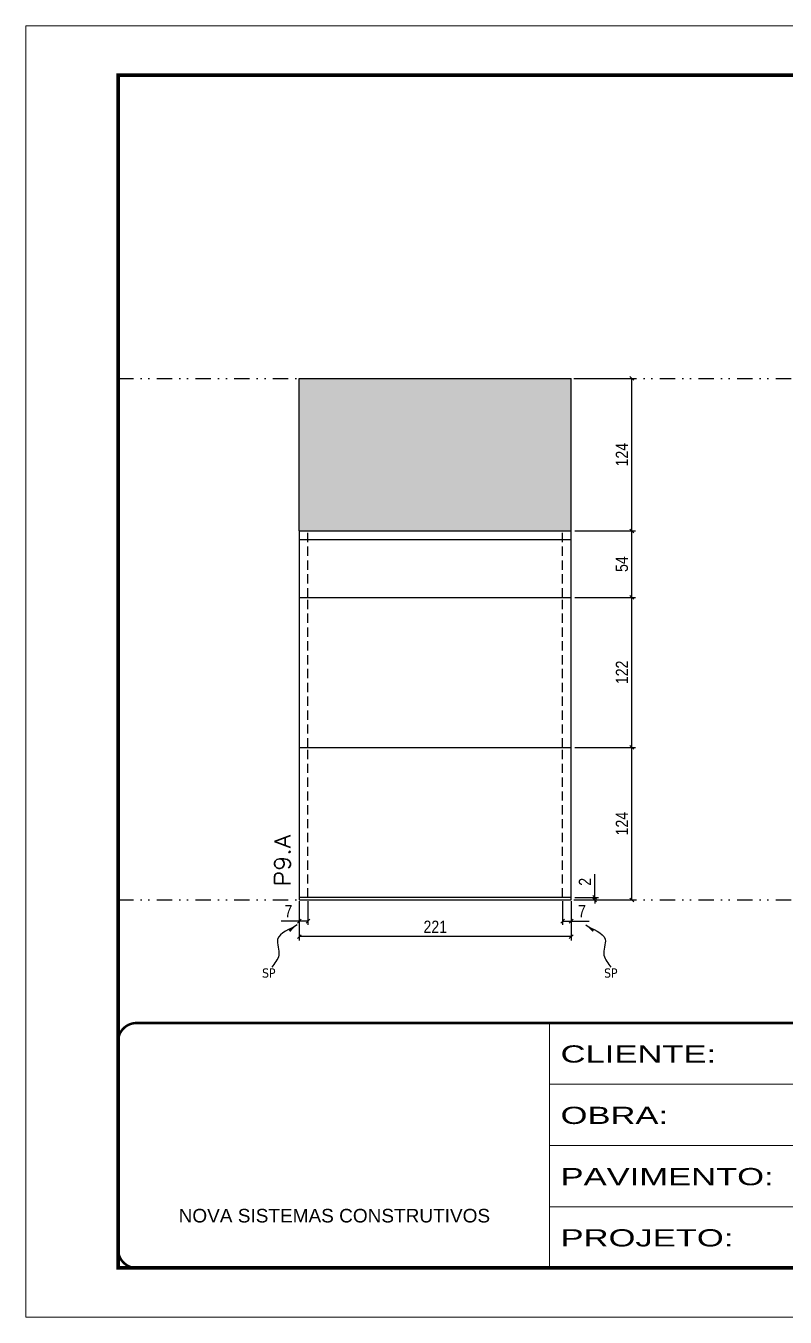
# Model space of a CAD drawing. Extents: x 14400 to 27878, y -21631 to 6985.
# Drawn here: x 19182 to 19799, y 2489 to 3539 of the extents above; entities that cross this region are included whole.
import ezdxf

# ---------------------------------------------------------------- set-up
doc = ezdxf.new("R2010")
doc.units = 0
for name, pattern in [('CONTINUO', [0]), ('DASHED', [0.75, 0.5, -0.25]), ('DIVIDE2', [0.625, 0.25, -0.125, 0, -0.125, 0, -0.125]), ('HIDDEN', [0.375, 0.25, -0.125])]:
    doc.linetypes.add(name, pattern=pattern)
for name, color, linetype in [('COTA', 241, 'Continuous'), ('Nível', 160, 'Continuous'), ('Painéis', 200, 'Continuous'), ('SARR_2.2x7', 40, 'Continuous'), ('Sarrafo de Pressão', 42, 'HIDDEN'), ('texto', 7, 'Continuous')]:
    doc.layers.add(name, color=color, linetype=linetype)
for name, color, linetype, lineweight in [('Folhas', 255, 'Continuous', 9), ('SARRAFO DE PRESSAO', 251, 'DASHED', 9), ('Texto Seção', 7, 'Continuous', 15)]:
    doc.layers.add(name, color=color, linetype=linetype, lineweight=lineweight)
doc.styles.add('ARIAL', font='arial.ttf')
doc.styles.add('COTA TECNICA', font='techl___.ttf', dxfattribs={"height": 10})
doc.styles.add('COTA TECNICA-50', font='techl___.ttf', dxfattribs={"height": 10})
doc.styles.add('REGUA-120', font='ROMANS.shx', dxfattribs={"height": 15})
doc.styles.get("Standard").update_dxf_attribs({"font": 'arial.ttf'})
doc.styles.add('Tecnologia', font='')
doc.styles.get('Tecnologia').set_extended_font_data('Forgotten Futurist')
doc.dimstyles.new('COTA PAINEL-50', dxfattribs={"dimtxt": 10, "dimasz": 3, "dimexe": 3, "dimexo": 3, "dimgap": 3, "dimtad": 1, "dimdec": 1, "dimzin": 12, "dimdsep": 46, "dimtxsty": 'COTA TECNICA-50', "dimblk1": 'OBLIQUE', "dimblk2": 'OBLIQUE', "dimsah": 1, "dimcen": 0.9, "dimclrd": 4, "dimclre": 4, "dimclrt": 240, "dimadec": 1, "dimazin": 3, "dimtfac": 1, "dimtdec": 1, "dimtmove": 0, "dimatfit": 3, "dimfxl": 1, "dimtolj": 1, "dimtzin": 12, "dimarcsym": 0})
doc.dimstyles.new('PAINEL', dxfattribs={"dimtxt": 10, "dimasz": 3, "dimexe": 3, "dimexo": 3, "dimgap": 3, "dimtad": 1, "dimdec": 1, "dimzin": 12, "dimdsep": 46, "dimtxsty": 'COTA TECNICA', "dimblk1": 'OBLIQUE', "dimblk2": 'OBLIQUE', "dimsah": 1, "dimcen": 0.9, "dimclrd": 4, "dimclre": 4, "dimclrt": 240, "dimadec": 1, "dimazin": 3, "dimtfac": 1, "dimtdec": 1, "dimtmove": 0, "dimatfit": 3, "dimfxl": 1, "dimtolj": 1, "dimtzin": 12, "dimarcsym": 0})
doc.dimstyles.get("Standard").update_dxf_attribs({"dimtxt": 0.18, "dimasz": 0.18, "dimexe": 0.18, "dimexo": 0.0625, "dimgap": 0.09, "dimtad": 0, "dimtih": 1, "dimtoh": 1, "dimdec": 4, "dimzin": 0, "dimdsep": 46, "dimtxsty": 'Standard', "dimcen": 0.09, "dimadec": 0, "dimazin": 0, "dimtfac": 1, "dimtdec": 4, "dimtofl": 0, "dimtmove": 0, "dimatfit": 3, "dimfxl": 1, "dimtolj": 1, "dimtzin": 0, "dimarcsym": 0})

# ---------------------------------------------------------------- blocks, each defined once
blk = doc.blocks.new('9999999999')
at = {"color": 30, "linetype": 'CONTINUO'}
for p, q in [((98564.6, 34230.2), (98564.6, 34429.4)), ((98564.6, 34379.6), (99584, 34379.6)), ((98564.6, 34329.8), (99488, 34329.8)), ((98564.6, 34280), (99488, 34280))]:
    blk.add_line(p, q, dxfattribs=at)
at = {"color": 30, "linetype": 'CONTINUO', "const_width": 2}
blk.add_lwpolyline([(99584, 34230.2), (99584, 34414.4, 0.414214), (99569, 34429.4), (98229, 34429.4, 0.414214), (98214, 34414.4), (98214, 34245.2, 0.414214), (98229, 34230.2), (99584, 34230.2)], format="xyb", dxfattribs=at)
at = {"layer": 'Folhas'}
blk.add_lwpolyline([(98139, 34190.2), (99624, 34190.2), (99624, 35240.2), (98139, 35240.2)], close=True, dxfattribs=at)
at = {"layer": 'Folhas', "color": 30, "const_width": 3}
blk.add_lwpolyline([(98214, 34230.2), (99584, 34230.2), (99584, 35200.2), (98214, 35200.2)], close=True, dxfattribs=at)
at = {"color": 7, "linetype": 'Continuous', "ltscale": 5, "style": 'ARIAL'}
blk.add_text('NOVA SISTEMAS CONSTRUTIVOS', height=11.059, dxfattribs=at).set_placement((98263.2, 34267.2))
at = {"layer": 'Folhas', "color": 7, "style": 'Tecnologia', "width": 1.5}
for s, p in [('CLIENTE:', (98573.7, 34397.2)), ('OBRA:', (98573.7, 34347.3)), ('PAVIMENTO:', (98573.7, 34297.5)), ('PROJETO:', (98573.7, 34247.7))]:
    blk.add_text(s, height=14, dxfattribs=at).set_placement(p)
blk = doc.blocks.new('_Oblique')
at = {"color": 0, "linetype": 'ByBlock', "lineweight": -2}
blk.add_line((-0.5, -0.5), (0.5, 0.5), dxfattribs=at)
blk = doc.blocks.new('*D3890')
at = {"layer": 'COTA', "color": 4, "lineweight": -2, "transparency": 16777216}
for p, q in [((19404.3, 2827.3), (19404.3, 2795.4)), ((19625.3, 2827.3), (19625.3, 2795.4)), ((19625.3, 2798.4), (19404.3, 2798.4))]:
    blk.add_line(p, q, dxfattribs=at)
at = {"layer": 'Defpoints', "color": 0, "transparency": 16777216}
for p in [(19404.3, 2830.3), (19625.3, 2830.3), (19404.3, 2798.4)]:
    blk.add_point(p, dxfattribs=at)
at = {"layer": 'COTA', "color": 4, "lineweight": -2, "transparency": 16777216, "xscale": 3, "yscale": 3, "zscale": 3, "rotation": 180}
blk.add_blockref('_Oblique', (19404.3, 2798.4), dxfattribs=at)
at = {"layer": 'COTA', "color": 4, "lineweight": -2, "transparency": 16777216, "xscale": 3, "yscale": 3, "zscale": 3}
blk.add_blockref('_Oblique', (19625.3, 2798.4), dxfattribs=at)
at = {"layer": 'COTA', "color": 240, "transparency": 16777216, "insert": (19514.8, 2806.4), "char_height": 10, "attachment_point": 5, "style": 'COTA TECNICA'}
blk.add_mtext('\\A1;221', dxfattribs=at)
blk = doc.blocks.new('*D3891')
at = {"layer": 'COTA', "color": 4, "lineweight": -2, "transparency": 16777216}
for p, q in [((19618.3, 2827.3), (19618.3, 2808)), ((19625.3, 2825.3), (19625.3, 2808)), ((19618.3, 2811), (19625.3, 2811)), ((19625.3, 2811), (19640, 2811))]:
    blk.add_line(p, q, dxfattribs=at)
at = {"layer": 'Defpoints', "color": 0, "transparency": 16777216}
for p in [(19618.3, 2830.3), (19625.3, 2828.3), (19625.3, 2811)]:
    blk.add_point(p, dxfattribs=at)
at = {"layer": 'COTA', "color": 4, "lineweight": -2, "transparency": 16777216, "xscale": 3, "yscale": 3, "zscale": 3, "rotation": 180}
blk.add_blockref('_Oblique', (19618.3, 2811), dxfattribs=at)
at = {"layer": 'COTA', "color": 4, "lineweight": -2, "transparency": 16777216, "xscale": 3, "yscale": 3, "zscale": 3}
blk.add_blockref('_Oblique', (19625.3, 2811), dxfattribs=at)
at = {"layer": 'COTA', "color": 240, "transparency": 16777216, "insert": (19634.1, 2819.1), "char_height": 10, "attachment_point": 5, "style": 'COTA TECNICA-50'}
blk.add_mtext('\\A1;7', dxfattribs=at)
blk = doc.blocks.new('*D3892')
at = {"layer": 'COTA', "color": 4, "lineweight": -2, "transparency": 16777216}
for p, q in [((19404.3, 2825.3), (19404.3, 2808)), ((19411.3, 2827.3), (19411.3, 2808)), ((19404.3, 2811), (19389.5, 2811)), ((19411.3, 2811), (19404.3, 2811))]:
    blk.add_line(p, q, dxfattribs=at)
at = {"layer": 'Defpoints', "color": 0, "transparency": 16777216}
for p in [(19404.3, 2828.3), (19411.3, 2830.3), (19404.3, 2811)]:
    blk.add_point(p, dxfattribs=at)
at = {"layer": 'COTA', "color": 4, "lineweight": -2, "transparency": 16777216, "xscale": 3, "yscale": 3, "zscale": 3, "rotation": 180}
blk.add_blockref('_Oblique', (19404.3, 2811), dxfattribs=at)
at = {"layer": 'COTA', "color": 4, "lineweight": -2, "transparency": 16777216, "xscale": 3, "yscale": 3, "zscale": 3}
blk.add_blockref('_Oblique', (19411.3, 2811), dxfattribs=at)
at = {"layer": 'COTA', "color": 240, "transparency": 16777216, "insert": (19395.4, 2819.1), "char_height": 10, "attachment_point": 5, "style": 'COTA TECNICA-50'}
blk.add_mtext('\\A1;7', dxfattribs=at)
blk = doc.blocks.new('*D3893')
at = {"layer": 'COTA', "color": 4, "lineweight": -2, "transparency": 16777216}
for p, q in [((19644.5, 2830.3), (19644.5, 2849.1)), ((19628.3, 2830.3), (19647.5, 2830.3)), ((19628.3, 2828.3), (19647.5, 2828.3)), ((19644.5, 2828.3), (19644.5, 2830.3)), ((19644.5, 2828.3), (19644.5, 2825.3))]:
    blk.add_line(p, q, dxfattribs=at)
at = {"layer": 'Defpoints', "color": 0, "transparency": 16777216}
for p in [(19625.3, 2830.3), (19625.3, 2828.3), (19644.5, 2828.3)]:
    blk.add_point(p, dxfattribs=at)
at = {"layer": 'COTA', "color": 4, "lineweight": -2, "transparency": 16777216, "xscale": 3, "yscale": 3, "zscale": 3}
for p, rotation in [((19644.5, 2830.3), 270), ((19644.5, 2828.3), 90)]:
    blk.add_blockref('_Oblique', p, dxfattribs=dict(at, rotation=rotation))
at = {"layer": 'COTA', "color": 240, "transparency": 16777216, "insert": (19636.5, 2843), "char_height": 10, "attachment_point": 5, "rotation": 90, "style": 'COTA TECNICA-50'}
blk.add_mtext('\\A1;2', dxfattribs=at)
blk = doc.blocks.new('*D3894')
at = {"layer": 'COTA', "color": 4, "linetype": 'ByBlock', "lineweight": -2, "transparency": 16777216}
for p, q in [((19628.3, 2952.3), (19677.6, 2952.3)), ((19674.6, 2828.3), (19674.6, 2952.3)), ((19628.3, 2828.3), (19677.6, 2828.3))]:
    blk.add_line(p, q, dxfattribs=at)
at = {"layer": 'Defpoints', "color": 0, "linetype": 'ByBlock', "transparency": 16777216}
for p in [(19625.3, 2952.3), (19674.6, 2952.3), (19625.3, 2828.3)]:
    blk.add_point(p, dxfattribs=at)
at = {"layer": 'COTA', "color": 4, "linetype": 'ByBlock', "lineweight": -2, "transparency": 16777216, "xscale": 3, "yscale": 3, "zscale": 3}
for p, rotation in [((19674.6, 2952.3), 90), ((19674.6, 2828.3), 270)]:
    blk.add_blockref('_Oblique', p, dxfattribs=dict(at, rotation=rotation))
at = {"layer": 'COTA', "color": 240, "linetype": 'ByBlock', "transparency": 16777216, "insert": (19666.6, 2890.3), "char_height": 10, "attachment_point": 5, "rotation": 90, "style": 'COTA TECNICA'}
blk.add_mtext('\\A1;124', dxfattribs=at)
blk = doc.blocks.new('*D3884')
at = {"layer": 'COTA', "color": 4, "lineweight": -2, "transparency": 16777216}
for p, q in [((19628.3, 3074.3), (19677.6, 3074.3)), ((19674.6, 2952.3), (19674.6, 3074.3)), ((19628.3, 2952.3), (19677.6, 2952.3))]:
    blk.add_line(p, q, dxfattribs=at)
at = {"layer": 'Defpoints', "color": 0, "transparency": 16777216}
for p in [(19625.3, 3074.3), (19674.6, 3074.3), (19625.3, 2952.3)]:
    blk.add_point(p, dxfattribs=at)
at = {"layer": 'COTA', "color": 4, "lineweight": -2, "transparency": 16777216, "xscale": 3, "yscale": 3, "zscale": 3}
for p, rotation in [((19674.6, 3074.3), 90), ((19674.6, 2952.3), 270)]:
    blk.add_blockref('_Oblique', p, dxfattribs=dict(at, rotation=rotation))
at = {"layer": 'COTA', "color": 240, "transparency": 16777216, "insert": (19666.6, 3013.3), "char_height": 10, "attachment_point": 5, "rotation": 90, "style": 'COTA TECNICA'}
blk.add_mtext('\\A1;122', dxfattribs=at)
blk = doc.blocks.new('*D3909')
at = {"layer": 'COTA', "color": 4, "lineweight": -2, "transparency": 16777216}
for p, q in [((19628.3, 3128.3), (19677.6, 3128.3)), ((19674.6, 3074.3), (19674.6, 3128.3)), ((19628.3, 3074.3), (19677.6, 3074.3))]:
    blk.add_line(p, q, dxfattribs=at)
at = {"layer": 'Defpoints', "color": 0, "transparency": 16777216}
for p in [(19625.3, 3128.3), (19674.6, 3128.3), (19625.3, 3074.3)]:
    blk.add_point(p, dxfattribs=at)
at = {"layer": 'COTA', "color": 4, "lineweight": -2, "transparency": 16777216, "xscale": 3, "yscale": 3, "zscale": 3}
for p, rotation in [((19674.6, 3128.3), 90), ((19674.6, 3074.3), 270)]:
    blk.add_blockref('_Oblique', p, dxfattribs=dict(at, rotation=rotation))
at = {"layer": 'COTA', "color": 240, "transparency": 16777216, "insert": (19666.5, 3101.3), "char_height": 10, "attachment_point": 5, "rotation": 90, "style": 'COTA TECNICA'}
blk.add_mtext('\\A1;54', dxfattribs=at)
blk = doc.blocks.new('*D3910')
at = {"layer": 'COTA', "color": 4, "lineweight": -2, "transparency": 16777216}
for p, q in [((19628.3, 3252.3), (19677.6, 3252.3)), ((19674.6, 3128.3), (19674.6, 3252.3)), ((19628.3, 3128.3), (19677.6, 3128.3))]:
    blk.add_line(p, q, dxfattribs=at)
at = {"layer": 'Defpoints', "color": 0, "transparency": 16777216}
for p in [(19625.3, 3252.3), (19674.6, 3252.3), (19625.3, 3128.3)]:
    blk.add_point(p, dxfattribs=at)
at = {"layer": 'COTA', "color": 4, "lineweight": -2, "transparency": 16777216, "xscale": 3, "yscale": 3, "zscale": 3}
for p, rotation in [((19674.6, 3252.3), 90), ((19674.6, 3128.3), 270)]:
    blk.add_blockref('_Oblique', p, dxfattribs=dict(at, rotation=rotation))
at = {"layer": 'COTA', "color": 240, "transparency": 16777216, "insert": (19666.6, 3190.3), "char_height": 10, "attachment_point": 5, "rotation": 90, "style": 'COTA TECNICA'}
blk.add_mtext('\\A1;124', dxfattribs=at)

msp = doc.modelspace()

# ---------------------------------------------------------------- hatches: boundary and pattern name
at = {"layer": 'COTA'}
h = msp.add_hatch(dxfattribs=at)
h.set_pattern_fill('AR-CONC', color=256, scale=0.03)
h.set_pattern_definition([(50, (13.5, 6913.4506), (5.4655401, -0.4781726), [0.5715, -6.2865]), (355, (13.5, 6913.4506), (-1.0573026, 5.7317054), [0.4572, -5.0292175]), (100.451445, (13.9555, 6913.411), (4.4082374, 5.2535326), [0.4857003, -5.3427073]), (46.1842, (13.5, 6914.9746), (8.1323712, -1.2612698), [0.85725, -9.42975]), (96.635558, (14.178, 6914.8695), (7.122124, 7.4227837), [0.7285507, -8.0140682]), (351.18415, (13.5, 6914.975), (7.122124, 7.4227837), [0.685799, -7.543792]), (21, (14.262, 6914.5936), (4.5484317, -3.0679559), [0.5715, -6.2865]), (326, (14.262, 6914.5936), (1.8540609, 5.525639), [0.4572, -5.0292]), (71.451445, (14.641, 6914.338), (6.4024926, 2.457683), [0.4857003, -5.3426981]), (37.5, (13.5, 6913.4506), (0.0926581, 2.53665117), [0, -4.96824, 0, -5.1054, 0, -5.04825]), (7.5, (13.5, 6913.4506), (2.00458988, 3.00541724), [0, -2.91084, 0, -4.85394, 0, -1.92405]), (327.5, (11.8007, 6913.4506), (4.06771786, -0.17186232), [0, -1.905, 0, -5.9436, 0, -7.8867]), (317.5, (11.0387, 6913.4506), (4.44387544, 0.7627947), [0, -2.4765, 0, -3.94716, 0, -5.6007])])
h.paths.add_polyline_path([(19625.28, 3252.29), (19404.28, 3252.29), (19404.28, 3128.29), (19625.28, 3128.29)])

# ---------------------------------------------------------------- linework, layer by layer
for p, q in [((19404.28, 3252.29), (19625.28, 3252.29)), ((19404.28, 3128.29), (19404.28, 3252.29)), ((19625.28, 3128.29), (19625.28, 3252.29))]:
    msp.add_line(p, q, dxfattribs=at)
at = {"layer": 'Nível', "color": 4, "linetype": 'DIVIDE2', "ltscale": 50}
for p, q in [((19256.97, 3252.29), (20626.97, 3252.29)), ((19256.97, 2828.29), (20626.97, 2828.29))]:
    msp.add_line(p, q, dxfattribs=at)
at = {"layer": 'Painéis'}
for p, q in [((19404.28, 3128.29), (19404.28, 2830.29)), ((19404.28, 3128.29), (19625.28, 3128.29)), ((19625.28, 2830.29), (19625.28, 3128.29)), ((19404.28, 3074.29), (19625.28, 3074.29)), ((19404.28, 2952.29), (19625.28, 2952.29))]:
    msp.add_line(p, q, dxfattribs=at)
msp.add_lwpolyline([(19625.28, 2830.29), (19404.28, 2830.29), (19404.28, 2828.29), (19625.28, 2828.29)], close=True, dxfattribs=at)
at = {"layer": 'SARR_2.2x7'}
msp.add_line((19404.28, 3121.29), (19625.28, 3121.29), dxfattribs=at)
at = {"layer": 'Sarrafo de Pressão', "ltscale": 30}
for p, q in [((19411.28, 3074.29), (19411.28, 3128.29)), ((19618.28, 3074.29), (19618.28, 3128.29)), ((19411.28, 2952.29), (19411.28, 3074.29)), ((19618.28, 2952.29), (19618.28, 3074.29)), ((19411.28, 2830.29), (19411.28, 2952.29)), ((19618.28, 2830.29), (19618.28, 2952.29))]:
    msp.add_line(p, q, dxfattribs=at)

# ---------------------------------------------------------------- block references
at = {"layer": 'SARRAFO DE PRESSAO', "color": 6, "linetype": 'ByBlock'}
msp.add_blockref('9999999999', (-78957.01, -31701.2), dxfattribs=at)

# ---------------------------------------------------------------- texts
at = {"layer": 'texto', "color": 0, "char_height": 7.5, "attachment_point": 5}
for insert in [(19379.5, 2768.79), (19657.53, 2768.79)]:
    msp.add_mtext('{\\fTahoma|b0|i0|c0|p34;\\C4;SP}', dxfattribs=dict(at, insert=insert))
at = {"layer": 'Texto Seção', "style": 'REGUA-120', "width": 1.1}
msp.add_text('P9.A', height=13, rotation=90, dxfattribs=at).set_placement((19397.03, 2839.05))

# ---------------------------------------------------------------- dimensions: what is measured, and where the dimension line sits
at = {"layer": 'COTA'}
for base, p1, p2, angle, dimstyle, picture, middle in [((19674.65, 3252.29), (19625.28, 3128.29), (19625.28, 3252.29), 90, 'PAINEL', '*D3910', (19666.57, 3190.29)), ((19674.65, 3128.29), (19625.28, 3074.29), (19625.28, 3128.29), 90, 'PAINEL', '*D3909', (19666.54, 3101.29)), ((19674.65, 3074.29), (19625.28, 2952.29), (19625.28, 3074.29), 90, 'PAINEL', '*D3884', (19666.59, 3013.29)), ((19404.28, 2811.04), (19411.28, 2830.29), (19404.28, 2828.29), 180, 'COTA PAINEL-50', '*D3892', (19395.41, 2819.12))]:
    dim = msp.add_linear_dim(base=base, p1=p1, p2=p2, angle=angle, dimstyle=dimstyle, dxfattribs=at)
    dim.commit()
    dim.dimension.update_dxf_attribs({"geometry": picture, "text_midpoint": middle})
at = {"layer": 'COTA', "linetype": 'ByBlock'}
dim = msp.add_aligned_dim(p1=(19625.28, 2828.29), p2=(19625.28, 2952.29), distance=-49.37, dimstyle='PAINEL', dxfattribs=at)
dim.commit()
dim.dimension.update_dxf_attribs({"geometry": '*D3894', "text_midpoint": (19666.57, 2890.29)})
at = {"layer": 'COTA'}
dim = msp.add_linear_dim(base=(19644.54, 2828.29), p1=(19625.28, 2830.29), p2=(19625.28, 2828.29), angle=90, dimstyle='COTA PAINEL-50', dxfattribs=at)
dim.commit()
dim.dimension.update_dxf_attribs({"geometry": '*D3893', "text_midpoint": (19644.54, 2843.03), "dimtype": 160})
dim = msp.add_linear_dim(base=(19404.28, 2798.39), p1=(19625.28, 2830.29), p2=(19404.28, 2830.29), angle=180, dimstyle='PAINEL', override={"dimarcsym": 2}, dxfattribs=at)
dim.commit()
dim.dimension.update_dxf_attribs({"geometry": '*D3890', "text_midpoint": (19514.78, 2806.45)})
dim = msp.add_linear_dim(base=(19625.28, 2811.04), p1=(19618.28, 2830.29), p2=(19625.28, 2828.29), dimstyle='COTA PAINEL-50', dxfattribs=at)
dim.commit()
dim.dimension.update_dxf_attribs({"geometry": '*D3891', "text_midpoint": (19634.14, 2819.12)})

# ---------------------------------------------------------------- leaders
at = {"layer": 'COTA', "path_type": 1}
for points in [[(19402.45, 2808.1), (19386.66, 2796.27), (19387.59, 2783.26), (19382.04, 2773.48)], [(19637.11, 2808.1), (19652.89, 2796.27), (19651.97, 2783.26), (19657.52, 2773.48)]]:
    msp.add_leader(points, dimstyle='Standard', override={"dimasz": 8}, dxfattribs=at)

doc.saveas('drawing.dxf')
